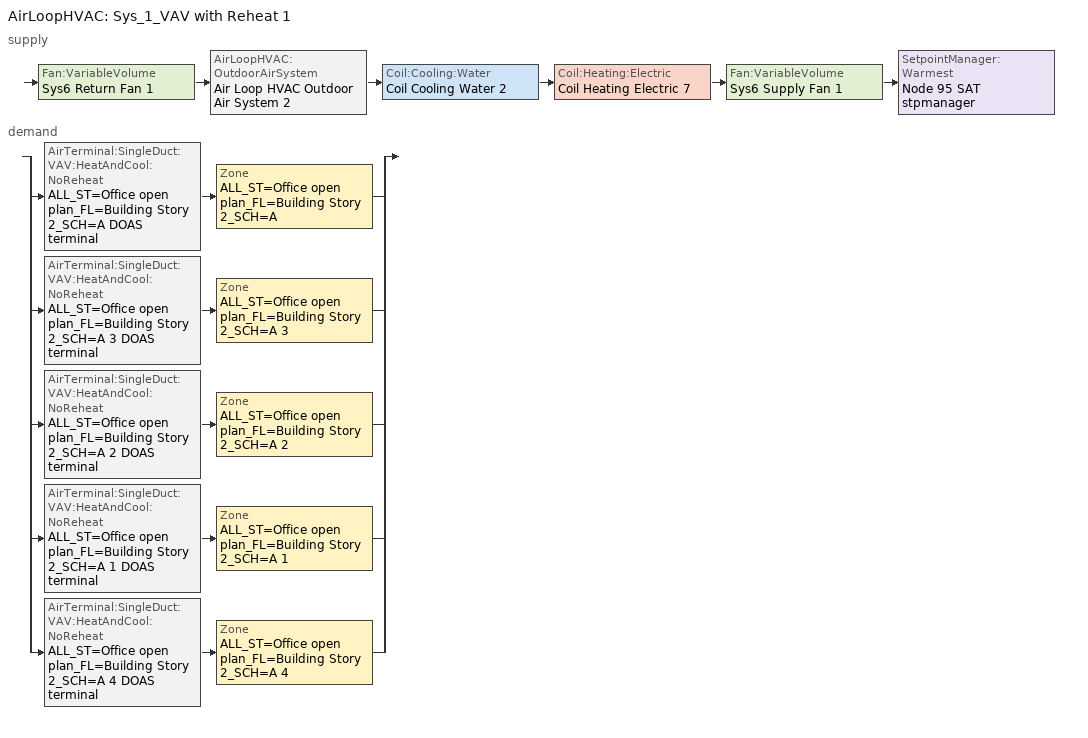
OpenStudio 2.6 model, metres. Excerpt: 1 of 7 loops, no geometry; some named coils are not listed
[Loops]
AirLoopHVAC 'Sys_1_VAV with Reheat 1'
 supply: Fan:VariableVolume 'Sys6 Return Fan 1' > AirLoopHVAC:OutdoorAirSystem 'Air Loop HVAC Outdoor Air System 2' > Coil:Cooling:Water 'Coil Cooling Water 2' > Coil:Heating:Electric 'Coil Heating Electric 7' > Fan:VariableVolume 'Sys6 Supply Fan 1' > SetpointManager:Warmest 'Node 95 SAT stpmanager'
 demand: split
  | AirTerminal:SingleDuct:VAV:HeatAndCool:NoReheat 'ALL_ST=Office open plan_FL=Building Story 2_SCH=A DOAS terminal' > Zone 'ALL_ST=Office open plan_FL=Building Story 2_SCH=A'
  | AirTerminal:SingleDuct:VAV:HeatAndCool:NoReheat 'ALL_ST=Office open plan_FL=Building Story 2_SCH=A 3 DOAS terminal' > Zone 'ALL_ST=Office open plan_FL=Building Story 2_SCH=A 3'
  | AirTerminal:SingleDuct:VAV:HeatAndCool:NoReheat 'ALL_ST=Office open plan_FL=Building Story 2_SCH=A 2 DOAS terminal' > Zone 'ALL_ST=Office open plan_FL=Building Story 2_SCH=A 2'
  | AirTerminal:SingleDuct:VAV:HeatAndCool:NoReheat 'ALL_ST=Office open plan_FL=Building Story 2_SCH=A 1 DOAS terminal' > Zone 'ALL_ST=Office open plan_FL=Building Story 2_SCH=A 1'
  | AirTerminal:SingleDuct:VAV:HeatAndCool:NoReheat 'ALL_ST=Office open plan_FL=Building Story 2_SCH=A 4 DOAS terminal' > Zone 'ALL_ST=Office open plan_FL=Building Story 2_SCH=A 4'
[Sizing:Zone] Zone Cooling Design Supply Air Temperature Input Method=SupplyAirTemperature; Zone Cooling Design Supply Air Temperature {C}=13; Zone Cooling Design Supply Air Temperature Difference {deltaC}=11.11; Zone Heating Design Supply Air Temperature Input Method=SupplyAirTemperature; Zone Heating Design Supply Air Temperature {C}=43; Zone Heating Design Supply Air Temperature Difference {deltaC}=11.11; Zone Cooling Design Supply Air Humidity Ratio {kg-H2O/kg-air}=0.0085; Zone Heating Design Supply Air Humidity Ratio {kg-H2O/kg-air}=0.008; Zone Heating Sizing Factor=1.3; Zone Cooling Sizing Factor=1.1; Cooling Design Air Flow Method=DesignDay; Heating Design Air Flow Method=DesignDay; Account for Dedicated Outdoor Air System=No; Dedicated Outdoor Air System Control Strategy=NeutralSupplyAir; Dedicated Outdoor Air Low Setpoint Temperature for Design {C}=autosize; Dedicated Outdoor Air High Setpoint Temperature for Design {C}=autosize
ALL_ST=Office open plan_FL=Building Story 2_SCH=A; ALL_ST=Office open plan_FL=Building Story 2_SCH=A 1; ALL_ST=Office open plan_FL=Building Story 2_SCH=A 2; ALL_ST=Office open plan_FL=Building Story 2_SCH=A 3; ALL_ST=Office open plan_FL=Building Story 2_SCH=A 4
[Zone equipment]
ALL_ST=Office open plan_FL=Building Story 2_SCH=A: ALL_ST=Office open plan_FL=Building Story 2_SCH=A DOAS terminal, Zone HVAC Baseboard Convective Water 6, Zone HVAC Terminal Unit Variable Refrigerant Flow 6
ALL_ST=Office open plan_FL=Building Story 2_SCH=A 1: ALL_ST=Office open plan_FL=Building Story 2_SCH=A 1 DOAS terminal, Zone HVAC Baseboard Convective Water 9, Zone HVAC Terminal Unit Variable Refrigerant Flow 9
ALL_ST=Office open plan_FL=Building Story 2_SCH=A 2: ALL_ST=Office open plan_FL=Building Story 2_SCH=A 2 DOAS terminal, Zone HVAC Baseboard Convective Water 8, Zone HVAC Terminal Unit Variable Refrigerant Flow 8
ALL_ST=Office open plan_FL=Building Story 2_SCH=A 3: ALL_ST=Office open plan_FL=Building Story 2_SCH=A 3 DOAS terminal, Zone HVAC Baseboard Convective Water 7, Zone HVAC Terminal Unit Variable Refrigerant Flow 7
ALL_ST=Office open plan_FL=Building Story 2_SCH=A 4: ALL_ST=Office open plan_FL=Building Story 2_SCH=A 4 DOAS terminal, Zone HVAC Baseboard Convective Water 10, Zone HVAC Terminal Unit Variable Refrigerant Flow 10
[AirLoopHVAC]
Sys_1_VAV with Reheat 1: Availability Schedule=Sys_6_VAV with Reheat 1 Occ Sch; Design Supply Air Flow Rate {m3/s}=AutoSize
[Sizing:System]
Sys_1_VAV with Reheat 1: Type of Load to Size On=VentilationRequirement; Design Outdoor Air Flow Rate {m3/s}=Autosize; Minimum System Air Flow Ratio=0.3; Preheat Design Temperature {C}=7; Preheat Design Humidity Ratio {kg-H2O/kg-Air}=0.008; Precool Design Temperature {C}=12.8; Precool Design Humidity Ratio {kg-H2O/kg-Air}=0.008; Central Cooling Design Supply Air Temperature {C}=13; Central Heating Design Supply Air Temperature {C}=13.1; Sizing Option=NonCoincident; 100% Outdoor Air in Cooling=Yes; 100% Outdoor Air in Heating=Yes; Central Cooling Design Supply Air Humidity Ratio {kg-H2O/kg-Air}=0.0085; Central Heating Design Supply Air Humidity Ratio {kg-H2O/kg-Air}=0.008; Cooling Design Air Flow Method=DesignDay; Cooling Design Air Flow Rate {m3/s}=0; Heating Design Air Flow Method=DesignDay; Heating Design Air Flow Rate {m3/s}=0; System Outdoor Air Method=ZoneSum; Zone Maximum Outdoor Air Fraction=1; Cooling Supply Air Flow Rate Per Floor Area {m3/s-m2}=0.00996765; Cooling Fraction of Autosized Cooling Supply Air Flow Rate=1; Cooling Supply Air Flow Rate Per Unit Cooling Capacity {m3/s-W}=3.94755e-05; Heating Supply Air Flow Rate Per Floor Area {m3/s-m2}=0.00996765; Heating Fraction of Autosized Heating Supply Air Flow Rate=1; Heating Fraction of Autosized Cooling Supply Air Flow Rate=1; Heating Supply Air Flow Rate Per Unit Heating Capacity {m3/s-W}=3.15882e-05; Cooling Design Capacity Method=CoolingDesignCapacity; Cooling Design Capacity {W}=autosize; Cooling Design Capacity Per Floor Area {W/m2}=234.7; Fraction of Autosized Cooling Design Capacity=1; Heating Design Capacity Method=HeatingDesignCapacity; Heating Design Capacity {W}=autosize; Heating Design Capacity Per Floor Area {W/m2}=157; Fraction of Autosized Heating Design Capacity=1; Central Cooling Capacity Control Method=OnOff
[Fan:VariableVolume] Availability Schedule=Always On Discrete; Fan Efficiency=0.82; Maximum Flow Rate {m3/s}=Autosize; Fan Power Minimum Flow Rate Input Method=Fraction; Fan Power Minimum Flow Fraction=0.68; Fan Power Minimum Air Flow Rate {m3/s}=0; Motor In Airstream Fraction=1; Fan Power Coefficient 1=-2.4176; Fan Power Coefficient 2=9.5874; Fan Power Coefficient 3=-11.559; Fan Power Coefficient 4=5.4009; Fan Power Coefficient 5=0
Name | Pressure Rise {Pa} | Motor Efficiency
Sys6 Supply Fan 1 | 1000 | 0.8461
Sys6 Return Fan 1 | 250 | 0.4615
[Coil:Heating:Electric]
Coil Heating Electric 7: Availability Schedule=Always On Discrete
[Controller:OutdoorAir]
Controller Outdoor Air 2: Minimum Outdoor Air Flow Rate {m3/s}=autosize; Maximum Outdoor Air Flow Rate {m3/s}=Autosize; Economizer Control Type=DifferentialEnthalpy; Economizer Control Action Type=ModulateFlow; Lockout Type=NoLockout; Minimum Limit Type=FixedMinimum; Minimum Outdoor Air Schedule=Sys_6_VAV with Reheat 1 Occ Sch; Controller Mechanical Ventilation=Controller Mechanical Ventilation 2; High Humidity Control=No; Heat Recovery Bypass Control Type=BypassWhenOAFlowGreaterThanMinimum
[Controller:MechanicalVentilation]
Controller Mechanical Ventilation 2: Availability Schedule=Always On Discrete; System Outdoor Air Method=ZoneSum
[AirLoopHVAC:OutdoorAirSystem]
Air Loop HVAC Outdoor Air System 2: Controller=Controller Outdoor Air 2
[Fan:OnOff] Availability Schedule=Always On Discrete; Fan Efficiency=0.82; Pressure Rise {Pa}=300; Maximum Flow Rate {m3/s}=autosize; Motor Efficiency=0.8; Motor In Airstream Fraction=1
Name | Fan Power Ratio Function of Speed Ratio Curve | Fan Efficiency Ratio Function of Speed Ratio Curve
Zone HVAC Terminal Unit Variable Refrigerant Flow 6 Fan | Fan On Off Power Curve 6 | Fan On Off Efficiency Curve 6
Zone HVAC Terminal Unit Variable Refrigerant Flow 7 Fan | Fan On Off Power Curve 7 | Fan On Off Efficiency Curve 7
Zone HVAC Terminal Unit Variable Refrigerant Flow 8 Fan | Fan On Off Power Curve 8 | Fan On Off Efficiency Curve 8
Zone HVAC Terminal Unit Variable Refrigerant Flow 9 Fan | Fan On Off Power Curve 9 | Fan On Off Efficiency Curve 9
Zone HVAC Terminal Unit Variable Refrigerant Flow 10 Fan | Fan On Off Power Curve 10 | Fan On Off Efficiency Curve 10
[SetpointManager:Warmest]
Node 95 SAT stpmanager: Control Variable=Temperature; Minimum Setpoint Temperature {C}=12; Maximum Setpoint Temperature {C}=35; Strategy=MaximumTemperature
[AirTerminal:SingleDuct:VAV:HeatAndCool:NoReheat] Availability Schedule=Always On Discrete; Maximum Air Flow Rate {m3/s}=autosize; Zone Minimum Air Flow Fraction=0
ALL_ST=Office open plan_FL=Building Story 2_SCH=A DOAS terminal; ALL_ST=Office open plan_FL=Building Story 2_SCH=A 3 DOAS terminal; ALL_ST=Office open plan_FL=Building Story 2_SCH=A 2 DOAS terminal; ALL_ST=Office open plan_FL=Building Story 2_SCH=A 1 DOAS terminal; ALL_ST=Office open plan_FL=Building Story 2_SCH=A 4 DOAS terminal
[ZoneHVAC:TerminalUnit:VariableRefrigerantFlow] Terminal Unit Availability schedule=Always On Discrete; Supply Air Flow Rate During Cooling Operation {m3/s}=autosize; Supply Air Flow Rate When No Cooling is Needed {m3/s}=autosize; Supply Air Flow Rate During Heating Operation {m3/s}=autosize; Supply Air Flow Rate When No Heating is Needed {m3/s}=autosize; Outdoor Air Flow Rate During Cooling Operation {m3/s}=autosize; Outdoor Air Flow Rate During Heating Operation {m3/s}=autosize; Outdoor Air Flow Rate When No Cooling or Heating is Needed {m3/s}=autosize; Supply Air Fan Operating Mode Schedule=Always On Discrete; Zone Terminal Unit On Parasitic Electric Energy Use {W}=30; Zone Terminal Unit Off Parasitic Electric Energy Use {W}=20; Rated Total Heating Capacity Sizing Ratio {W/W}=1
Name | Supply Air Fan | Cooling Coil | Heating Coil
Zone HVAC Terminal Unit Variable Refrigerant Flow 6 | Zone HVAC Terminal Unit Variable Refrigerant Flow 6 Fan | Zone HVAC Terminal Unit Variable Refrigerant Flow 6 Cooling Coil | Zone HVAC Terminal Unit Variable Refrigerant Flow 6 Heating Coil
Zone HVAC Terminal Unit Variable Refrigerant Flow 7 | Zone HVAC Terminal Unit Variable Refrigerant Flow 7 Fan | Zone HVAC Terminal Unit Variable Refrigerant Flow 7 Cooling Coil | Zone HVAC Terminal Unit Variable Refrigerant Flow 7 Heating Coil
Zone HVAC Terminal Unit Variable Refrigerant Flow 8 | Zone HVAC Terminal Unit Variable Refrigerant Flow 8 Fan | Zone HVAC Terminal Unit Variable Refrigerant Flow 8 Cooling Coil | Zone HVAC Terminal Unit Variable Refrigerant Flow 8 Heating Coil
Zone HVAC Terminal Unit Variable Refrigerant Flow 9 | Zone HVAC Terminal Unit Variable Refrigerant Flow 9 Fan | Zone HVAC Terminal Unit Variable Refrigerant Flow 9 Cooling Coil | Zone HVAC Terminal Unit Variable Refrigerant Flow 9 Heating Coil
Zone HVAC Terminal Unit Variable Refrigerant Flow 10 | Zone HVAC Terminal Unit Variable Refrigerant Flow 10 Fan | Zone HVAC Terminal Unit Variable Refrigerant Flow 10 Cooling Coil | Zone HVAC Terminal Unit Variable Refrigerant Flow 10 Heating Coil
[Coil:Cooling:DX:VariableRefrigerantFlow] Availability Schedule=Always On Discrete; Rated Total Cooling Capacity {W}=autosize; Rated Sensible Heat Ratio=autosize; Rated Air Flow Rate {m3/s}=autosize
Name | Cooling Capacity Ratio Modifier Function of Temperature Curve | Cooling Capacity Modifier Curve Function of Flow Fraction
Zone HVAC Terminal Unit Variable Refrigerant Flow 6 Cooling Coil | VRFTUCoolCapFT 5 | VRFACCoolCapFFF 5
Zone HVAC Terminal Unit Variable Refrigerant Flow 7 Cooling Coil | VRFTUCoolCapFT 6 | VRFACCoolCapFFF 6
Zone HVAC Terminal Unit Variable Refrigerant Flow 8 Cooling Coil | VRFTUCoolCapFT 7 | VRFACCoolCapFFF 7
Zone HVAC Terminal Unit Variable Refrigerant Flow 9 Cooling Coil | VRFTUCoolCapFT 8 | VRFACCoolCapFFF 8
Zone HVAC Terminal Unit Variable Refrigerant Flow 10 Cooling Coil | VRFTUCoolCapFT 9 | VRFACCoolCapFFF 9
[Coil:Heating:DX:VariableRefrigerantFlow] Availability Schedule=Always On Discrete; Rated Total Heating Capacity {W}=autosize; Rated Air Flow Rate {m3/s}=autosize
Name | Heating Capacity Ratio Modifier Function of Temperature Curve | Heating Capacity Modifier Function of Flow Fraction Curve
Zone HVAC Terminal Unit Variable Refrigerant Flow 6 Heating Coil | Coil Heating DX Variable Refrigerant Flow 1 VRFTUHeatCAPFT 5 | Coil Heating DX Variable Refrigerant Flow 1 VRFACCoolCapFFF 5
Zone HVAC Terminal Unit Variable Refrigerant Flow 7 Heating Coil | Coil Heating DX Variable Refrigerant Flow 1 VRFTUHeatCAPFT 6 | Coil Heating DX Variable Refrigerant Flow 1 VRFACCoolCapFFF 6
Zone HVAC Terminal Unit Variable Refrigerant Flow 8 Heating Coil | Coil Heating DX Variable Refrigerant Flow 1 VRFTUHeatCAPFT 7 | Coil Heating DX Variable Refrigerant Flow 1 VRFACCoolCapFFF 7
Zone HVAC Terminal Unit Variable Refrigerant Flow 9 Heating Coil | Coil Heating DX Variable Refrigerant Flow 1 VRFTUHeatCAPFT 8 | Coil Heating DX Variable Refrigerant Flow 1 VRFACCoolCapFFF 8
Zone HVAC Terminal Unit Variable Refrigerant Flow 10 Heating Coil | Coil Heating DX Variable Refrigerant Flow 1 VRFTUHeatCAPFT 9 | Coil Heating DX Variable Refrigerant Flow 1 VRFACCoolCapFFF 9
[Schedule:Ruleset]
Sys_6_VAV with Reheat 1 Occ Sch: Default Day Schedule=Sys_6_VAV with Reheat 1 Occ Sch Default; Summer Design Day Schedule=Sys_6_VAV with Reheat 1 Occ Sch Summer Design Day; Winter Design Day Schedule=Sys_6_VAV with Reheat 1 Occ Sch Winter Design Day
[Schedule:Day]
Sys_6_VAV with Reheat 1 Occ Sch Default; Sys_6_VAV with Reheat 1 Occ Sch Winter Design Day; Sys_6_VAV with Reheat 1 Occ Sch Summer Design Day: 24, 0, 1
Sys_6_VAV with Reheat 1 Occ Sch Monday; Sys_6_VAV with Reheat 1 Occ Sch Tuesday; Sys_6_VAV with Reheat 1 Occ Sch Wednesday; Sys_6_VAV with Reheat 1 Occ Sch Thursday; Sys_6_VAV with Reheat 1 Occ Sch Friday: 8, 0, 0, 19, 0, 1, 24, 0, 0
Sys_6_VAV with Reheat 1 Occ Sch Saturday; Sys_6_VAV with Reheat 1 Occ Sch Sunday: 24, 0, 0
[Schedule:Rule] Schedule Ruleset=Sys_6_VAV with Reheat 1 Occ Sch; Date Specification Type=DateRange; Start Month=1; Start Day=1; End Month=12
Sys_6_VAV with Reheat 1 Occ Sch Monday Rule: Rule Order=6; Day Schedule=Sys_6_VAV with Reheat 1 Occ Sch Monday; Apply Monday=Yes; End Day=25
Sys_6_VAV with Reheat 1 Occ Sch Tuesday Rule: Rule Order=5; Day Schedule=Sys_6_VAV with Reheat 1 Occ Sch Tuesday; End Day=26; Apply Tuesday=Yes
Sys_6_VAV with Reheat 1 Occ Sch Wednesday Rule: Rule Order=4; Day Schedule=Sys_6_VAV with Reheat 1 Occ Sch Wednesday; End Day=27; Apply Wednesday=Yes
Sys_6_VAV with Reheat 1 Occ Sch Thursday Rule: Rule Order=3; Day Schedule=Sys_6_VAV with Reheat 1 Occ Sch Thursday; End Day=28; Apply Thursday=Yes
Sys_6_VAV with Reheat 1 Occ Sch Friday Rule: Rule Order=2; Day Schedule=Sys_6_VAV with Reheat 1 Occ Sch Friday; End Day=29; Apply Friday=Yes
Sys_6_VAV with Reheat 1 Occ Sch Saturday Rule: Rule Order=1; Day Schedule=Sys_6_VAV with Reheat 1 Occ Sch Saturday; End Day=30; Apply Saturday=Yes
Sys_6_VAV with Reheat 1 Occ Sch Sunday Rule: Rule Order=0; Day Schedule=Sys_6_VAV with Reheat 1 Occ Sch Sunday; End Day=31; Apply Sunday=Yes
[Schedule:Constant]
Always On Discrete: Value=1
[Curve:Biquadratic]
Name | Coefficient1 Constant | Coefficient2 x | Coefficient3 x**2 | Coefficient4 y | Coefficient5 y**2 | Coefficient6 x*y | Minimum Value of x | Maximum Value of x | Minimum Value of y | Maximum Value of y | Minimum Curve Output | Maximum Curve Output
VRFTUCoolCapFT 5; VRFTUCoolCapFT 6; VRFTUCoolCapFT 7; VRFTUCoolCapFT 8; VRFTUCoolCapFT 9 | 0.0585884 | 0.0587397 | -0.000210275 | 0.010937 | -0.000121955 | -0.000524662 | 15 | 23.89 | 20 | 43.33 | 0.8083 | 1.2583
Coil Heating DX Variable Refrigerant Flow 1 VRFTUHeatCAPFT 5; Coil Heating DX Variable Refrigerant Flow 1 VRFTUHeatCAPFT 6; Coil Heating DX Variable Refrigerant Flow 1 VRFTUHeatCAPFT 7; Coil Heating DX Variable Refrigerant Flow 1 VRFTUHeatCAPFT 8; Coil Heating DX Variable Refrigerant Flow 1 VRFTUHeatCAPFT 9 | 0.375444 | 0.0668191 | -0.00194171 | 0.0442618 | -0.000400958 | -0.00148198 | 21.11 | 27.22 | -15 | 18.33 | 0.6074 | 1
[Curve:Quadratic] Coefficient1 Constant=0.8; Coefficient2 x=0.2; Coefficient3 x**2=0; Minimum Value of x=0.5; Maximum Value of x=1.5
VRFACCoolCapFFF 5; Coil Heating DX Variable Refrigerant Flow 1 VRFACCoolCapFFF 5; VRFACCoolCapFFF 6; Coil Heating DX Variable Refrigerant Flow 1 VRFACCoolCapFFF 6; VRFACCoolCapFFF 7; Coil Heating DX Variable Refrigerant Flow 1 VRFACCoolCapFFF 7; VRFACCoolCapFFF 8; Coil Heating DX Variable Refrigerant Flow 1 VRFACCoolCapFFF 8; VRFACCoolCapFFF 9; Coil Heating DX Variable Refrigerant Flow 1 VRFACCoolCapFFF 9
[Curve:Cubic] Coefficient1 Constant=1; Coefficient2 x=0; Coefficient3 x**2=0; Coefficient4 x**3=0; Minimum Value of x=0; Maximum Value of x=1
Fan On Off Efficiency Curve 6; Fan On Off Efficiency Curve 7; Fan On Off Efficiency Curve 8; Fan On Off Efficiency Curve 9; Fan On Off Efficiency Curve 10
[Curve:Exponent] Coefficient1 Constant=1; Coefficient2 Constant=0; Coefficient3 Constant=0; Minimum Value of x=0; Maximum Value of x=1
Fan On Off Power Curve 6; Fan On Off Power Curve 7; Fan On Off Power Curve 8; Fan On Off Power Curve 9; Fan On Off Power Curve 10
